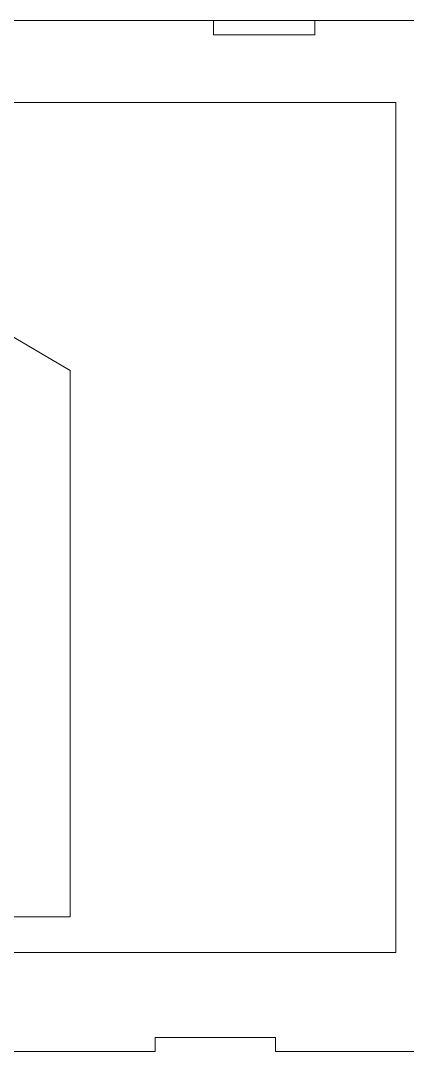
# Model space of a CAD drawing. Header units: centimetres. Extents: x -61 to 61, y -26 to 26.
# Drawn here: x 31.8 to 39.97, y 0.04 to 21.81 of the extents above; entities that cross this region are included whole.
import ezdxf

# ---------------------------------------------------------------- set-up
doc = ezdxf.new("R2010")
doc.units = ezdxf.units.CM
doc.header["$MEASUREMENT"] = 0
doc.layers.add('layer 1', color=7, linetype='Continuous')

msp = doc.modelspace()

# ---------------------------------------------------------------- linework, layer by layer
at = {"layer": 'layer 1', "lineweight": 9}
for points in [[(42.30831, 21.80927), (42.30831, 21.80927), (2.55531, 21.80927), (2.55531, 21.80927)], [(35.87389, 21.50917), (35.87389, 21.50917), (35.87389, 21.80917), (35.87389, 21.80917)], [(35.87389, 21.80917), (35.87389, 21.80917), (38.01122, 21.80917), (38.01122, 21.80917)], [(38.01122, 21.80917), (38.01122, 21.80917), (38.01122, 21.50917), (38.01122, 21.50917)], [(35.87389, 21.50917), (35.87389, 21.50917), (38.01122, 21.50917), (38.01122, 21.50917)], [(32.84356, 14.42221), (32.84356, 14.42221), (31.32585, 15.30654), (31.32585, 15.30654)], [(32.84356, 2.88063), (32.84356, 2.88063), (32.84356, 14.42221), (32.84356, 14.42221)], [(29.47068, 2.87867), (29.47068, 2.87867), (32.84356, 2.88063), (32.84356, 2.88063)], [(34.63782, 0.03927), (34.63782, 0.03927), (34.63782, 0.33027), (34.63782, 0.33027)], [(34.63782, 0.33027), (34.63782, 0.33027), (37.18573, 0.33027), (37.18573, 0.33027)], [(37.18573, 0.33027), (37.18573, 0.33027), (37.18573, 0.03927), (37.18573, 0.03927)], [(24.25726, 0.03927), (24.25726, 0.03927), (34.63782, 0.03927), (34.63782, 0.03927)], [(37.18573, 0.03927), (37.18573, 0.03927), (42.30831, 0.03927), (42.30831, 0.03927)]]:
    msp.add_open_spline(points, degree=3, dxfattribs=at)
at = {"layer": 'layer 1', "color": 250, "lineweight": 9}
for points in [[(5.42439, 20.07883), (5.42439, 20.07883), (39.72502, 20.07883), (39.72502, 20.07883)], [(39.72502, 2.12949), (39.72502, 2.12949), (39.72502, 20.07883), (39.72502, 20.07883)]]:
    msp.add_open_spline(points, degree=3, dxfattribs=at)
msp.add_open_spline([(5.42439, 20.07883), (5.42439, 20.07883), (5.42439, 2.12949), (5.42439, 2.12949), (5.42439, 2.12949), (5.42439, 2.12949), (39.72502, 2.12949), (39.72502, 2.12949)], degree=3, knots=[0, 0, 0, 0, 0.33333333, 0.33333333, 0.33333333, 0.33333333, 1, 1, 1, 1], dxfattribs=at)

doc.saveas('drawing.dxf')
